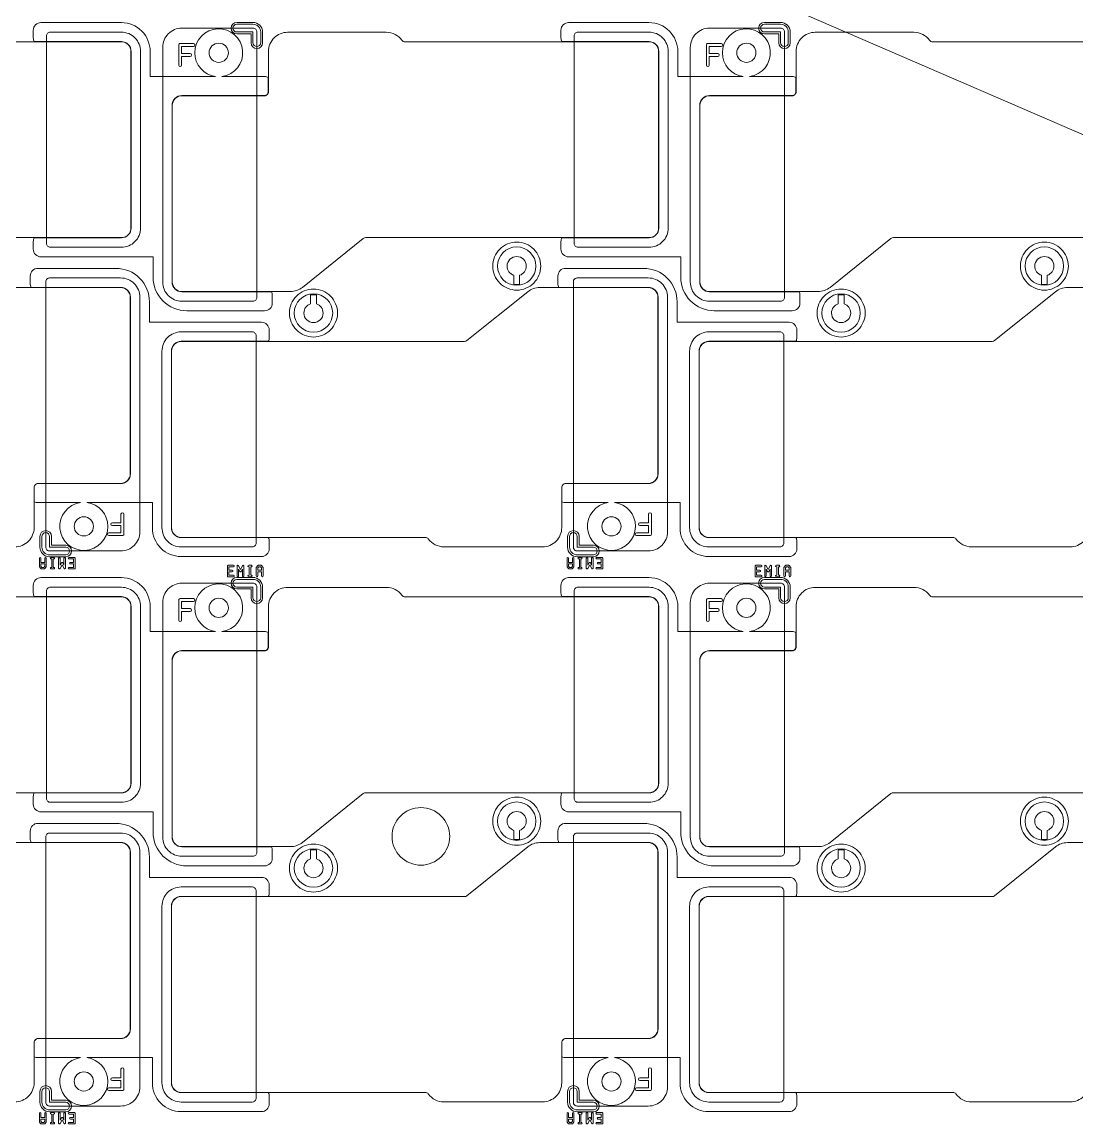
# Model space of a CAD drawing. Extents: x 2541 to 3941, y 2348 to 3338.
# Drawn here: x 2872 to 2926.9, y 2922.2 to 2979.6 of the extents above; entities that cross this region are included whole.
import ezdxf

# ---------------------------------------------------------------- set-up
doc = ezdxf.new("R2010")
doc.units = 0
doc.layers.get('0').update_dxf_attribs({"lineweight": 0})
doc.layers.add('EMI-T', color=6, linetype='Continuous', lineweight=0)
doc.layers.add('備註', color=1, linetype='Continuous', lineweight=0)

msp = doc.modelspace()

# ---------------------------------------------------------------- linework, layer by layer
for p, q in [((2873.57814, 2951.10094), (2873.50861, 2951.10094)), ((2883.8653, 2950.6917), (2883.79577, 2950.6917)), ((2901.04814, 2951.10094), (2900.97861, 2951.10094)), ((2911.3353, 2950.6917), (2911.26577, 2950.6917)), ((2873.57814, 2922.19094), (2873.50861, 2922.19094)), ((2901.04814, 2922.19094), (2900.97861, 2922.19094))]:
    msp.add_line(p, q)
at = {"linetype": 'Continuous'}
for points in [[(2872.5803, 2967.7546), (2872.5803, 2968.1546, -0.124386), (2872.62831, 2968.3446), (2877.1652, 2968.3446, 0.414365), (2877.67507, 2968.85473), (2877.67507, 2978.0546, 0.414366), (2877.1652, 2978.56473), (2872.62831, 2978.56473, -0.124392), (2872.5803, 2978.75473), (2872.5803, 2979.15473, -0.414218), (2872.9803, 2979.55473), (2877.1652, 2979.55473, -0.414364), (2878.66507, 2978.05409), (2878.66507, 2976.74473), (2882.0703, 2976.74473)], [(2900.0503, 2967.7546), (2900.0503, 2968.1546, -0.124386), (2900.09831, 2968.3446), (2904.6352, 2968.3446, 0.414365), (2905.14507, 2968.85473), (2905.14507, 2978.0546, 0.414366), (2904.6352, 2978.56473), (2900.09831, 2978.56473, -0.124392), (2900.0503, 2978.75473), (2900.0503, 2979.15473, -0.414218), (2900.4503, 2979.55473), (2904.6352, 2979.55473, -0.414364), (2906.13507, 2978.05409), (2906.13507, 2976.74473), (2909.5403, 2976.74473)], [(2880.98437, 2977.98391, -2.205962), (2882.39845, 2976.74473), (2884.62218, 2976.74473, -0.124388), (2884.81218, 2976.69672), (2884.81218, 2975.94473, -0.414224), (2884.62218, 2975.75473), (2880.3152, 2975.75473, 0.414218), (2879.80508, 2975.2446), (2879.80508, 2966.04472, 0.414217), (2880.3152, 2965.5346), (2884.97418, 2965.5346, -0.124388), (2885.02218, 2965.3446), (2885.02218, 2964.9446, -0.414218), (2884.62218, 2964.5446), (2880.56508, 2964.5446, -0.414215), (2878.81508, 2966.2946), (2878.81508, 2967.3546), (2872.9803, 2967.3546, -0.414218), (2872.5803, 2967.7546)], [(2908.45437, 2977.98391, -2.205962), (2909.86845, 2976.74473), (2912.09218, 2976.74473, -0.124388), (2912.28218, 2976.69672), (2912.28218, 2975.94473, -0.414224), (2912.09218, 2975.75473), (2907.7852, 2975.75473, 0.414218), (2907.27508, 2975.2446), (2907.27508, 2966.04472, 0.414217), (2907.7852, 2965.5346), (2912.44418, 2965.5346, -0.124388), (2912.49218, 2965.3446), (2912.49218, 2964.9446, -0.414218), (2912.09218, 2964.5446), (2908.03508, 2964.5446, -0.414215), (2906.28508, 2966.2946), (2906.28508, 2967.3546), (2900.4503, 2967.3546, -0.414218), (2900.0503, 2967.7546)], [(2872.42127, 2965.9546), (2872.42127, 2966.3546, -0.414218), (2872.82127, 2966.7546), (2876.87837, 2966.7546, -0.414215), (2878.62837, 2965.0046), (2878.62837, 2963.9446), (2884.46314, 2963.9446, -0.414218), (2884.86314, 2963.5446), (2884.86314, 2963.1446, -0.124388), (2884.81514, 2962.9546), (2880.27825, 2962.9546, 0.414365), (2879.76838, 2962.44447), (2879.76838, 2953.2446, 0.414366), (2880.27825, 2952.73446), (2884.81514, 2952.73446, -0.124388), (2884.86314, 2952.54446), (2884.86314, 2952.14446, -0.414218), (2884.46314, 2951.74446), (2880.27825, 2951.74446, -0.414364), (2878.77838, 2953.2451), (2878.77838, 2954.55447), (2875.37315, 2954.55447)], [(2899.89127, 2965.9546), (2899.89127, 2966.3546, -0.414218), (2900.29127, 2966.7546), (2904.34837, 2966.7546, -0.414215), (2906.09837, 2965.0046), (2906.09837, 2963.9446), (2911.93314, 2963.9446, -0.414218), (2912.33314, 2963.5446), (2912.33314, 2963.1446, -0.124388), (2912.28514, 2962.9546), (2907.74825, 2962.9546, 0.414365), (2907.23838, 2962.44447), (2907.23838, 2953.2446, 0.414366), (2907.74825, 2952.73446), (2912.28514, 2952.73446, -0.124388), (2912.33314, 2952.54446), (2912.33314, 2952.14446, -0.414218), (2911.93314, 2951.74446), (2907.74825, 2951.74446, -0.414364), (2906.24838, 2953.2451), (2906.24838, 2954.55447), (2902.84315, 2954.55447)], [(2876.45907, 2953.31528, -2.205962), (2875.045, 2954.55447), (2872.82127, 2954.55447, -0.124386), (2872.63127, 2954.60247), (2872.63127, 2955.35447, -0.414224), (2872.82127, 2955.54447), (2877.12824, 2955.54447, 0.414218), (2877.63837, 2956.05459), (2877.63837, 2965.25447, 0.414217), (2877.12824, 2965.7646), (2872.46927, 2965.7646, -0.124392), (2872.42127, 2965.9546)], [(2903.92907, 2953.31528, -2.205962), (2902.515, 2954.55447), (2900.29127, 2954.55447, -0.124386), (2900.10127, 2954.60247), (2900.10127, 2955.35447, -0.414224), (2900.29127, 2955.54447), (2904.59824, 2955.54447, 0.414218), (2905.10837, 2956.05459), (2905.10837, 2965.25447, 0.414217), (2904.59824, 2965.7646), (2899.93927, 2965.7646, -0.124392), (2899.89127, 2965.9546)], [(2876.52075, 2952.8358, -1), (2876.52075, 2952.9858), (2877.14112, 2952.9858), (2877.14112, 2953.35732), (2876.6946, 2953.35732, -1), (2876.6946, 2953.50732), (2877.14112, 2953.50732), (2877.14112, 2953.95385, -1), (2877.29112, 2953.95385), (2877.29112, 2953.43232)], [(2903.99075, 2952.8358, -1), (2903.99075, 2952.9858), (2904.61112, 2952.9858), (2904.61112, 2953.35732), (2904.1646, 2953.35732, -1), (2904.1646, 2953.50732), (2904.61112, 2953.50732), (2904.61112, 2953.95385, -1), (2904.76112, 2953.95385), (2904.76112, 2953.43232)], [(2877.29112, 2953.43232), (2877.29112, 2952.9108, -0.414241), (2877.21612, 2952.8358), (2876.52075, 2952.8358)], [(2904.76112, 2953.43232), (2904.76112, 2952.9108, -0.414241), (2904.68612, 2952.8358), (2903.99075, 2952.8358)], [(2872.89907, 2951.22704), (2872.89907, 2951.39922), (2872.89907, 2951.6575, -1), (2872.97907, 2951.6575), (2872.97907, 2951.43922), (2873.17722, 2951.43922), (2873.17722, 2951.6575, -1), (2873.25722, 2951.6575), (2873.25722, 2951.39922)], [(2873.25722, 2951.39922), (2873.25722, 2951.22704, -0.173189), (2873.24818, 2951.20172), (2873.17895, 2951.116, -0.228301), (2873.14768, 2951.10094), (2873.00861, 2951.10094, -0.228253), (2872.97734, 2951.116), (2872.90811, 2951.20172, -0.173127), (2872.89907, 2951.22704)], [(2873.50861, 2951.10094, -1), (2873.50861, 2951.18094), (2873.53814, 2951.18094), (2873.53814, 2951.6175), (2873.50861, 2951.6175, -1), (2873.50861, 2951.6975), (2873.57814, 2951.6975), (2873.64768, 2951.6975, -1), (2873.64768, 2951.6175), (2873.61814, 2951.6175), (2873.61814, 2951.18094), (2873.64768, 2951.18094, -1), (2873.64768, 2951.10094), (2873.57814, 2951.10094)], [(2873.89907, 2951.14129), (2873.89907, 2951.6575, -1), (2873.97907, 2951.6575), (2873.97907, 2951.2996)], [(2874.07814, 2951.31485), (2873.97429, 2951.12198, -0.782665), (2873.89907, 2951.14129)], [(2873.97907, 2951.2996), (2874.04292, 2951.41819, -0.597324), (2874.11336, 2951.41819), (2874.17722, 2951.2996)], [(2874.17722, 2951.2996), (2874.17722, 2951.6575, -1), (2874.25722, 2951.6575), (2874.25722, 2951.14129, -0.782664), (2874.182, 2951.12198), (2874.07814, 2951.31485)], [(2874.43907, 2951.10094, -1), (2874.43907, 2951.18094), (2874.67722, 2951.18094), (2874.67722, 2951.35922), (2874.50861, 2951.35922, -1), (2874.50861, 2951.43922), (2874.67722, 2951.43922), (2874.67722, 2951.6175), (2874.43907, 2951.6175, -1), (2874.43907, 2951.6975), (2874.71722, 2951.6975, -0.414265), (2874.75722, 2951.6575), (2874.75722, 2951.39922)], [(2874.75722, 2951.39922), (2874.75722, 2951.14094, -0.414265), (2874.71722, 2951.10094), (2874.43907, 2951.10094)], [(2883.18623, 2950.7317), (2883.18623, 2951.24791, -0.782664), (2883.26145, 2951.26722), (2883.3653, 2951.07435)], [(2883.3653, 2951.07435), (2883.46916, 2951.26722, -0.782665), (2883.54438, 2951.24791), (2883.54438, 2950.7317, -1), (2883.46438, 2950.7317), (2883.46438, 2951.08959)], [(2883.79577, 2950.6917, -1), (2883.79577, 2950.7717), (2883.8253, 2950.7717), (2883.8253, 2951.20825), (2883.79577, 2951.20825, -1), (2883.79577, 2951.28825), (2883.8653, 2951.28825), (2883.93484, 2951.28825, -1), (2883.93484, 2951.20825), (2883.9053, 2951.20825), (2883.9053, 2950.7717), (2883.93484, 2950.7717, -1), (2883.93484, 2950.6917), (2883.8653, 2950.6917)], [(2884.18623, 2950.7317), (2884.18623, 2950.98997), (2884.18623, 2951.16216, -0.173189), (2884.19527, 2951.18748), (2884.2645, 2951.2732, -0.228301), (2884.29577, 2951.28825), (2884.43484, 2951.28825, -0.228253), (2884.46611, 2951.2732), (2884.53534, 2951.18748, -0.173127), (2884.54438, 2951.16216), (2884.54438, 2950.98997)], [(2900.36907, 2951.22704), (2900.36907, 2951.39922), (2900.36907, 2951.6575, -1), (2900.44907, 2951.6575), (2900.44907, 2951.43922), (2900.64722, 2951.43922), (2900.64722, 2951.6575, -1), (2900.72722, 2951.6575), (2900.72722, 2951.39922)], [(2900.72722, 2951.39922), (2900.72722, 2951.22704, -0.173189), (2900.71818, 2951.20172), (2900.64895, 2951.116, -0.228301), (2900.61768, 2951.10094), (2900.47861, 2951.10094, -0.228253), (2900.44734, 2951.116), (2900.37811, 2951.20172, -0.173127), (2900.36907, 2951.22704)], [(2900.97861, 2951.10094, -1), (2900.97861, 2951.18094), (2901.00814, 2951.18094), (2901.00814, 2951.6175), (2900.97861, 2951.6175, -1), (2900.97861, 2951.6975), (2901.04814, 2951.6975), (2901.11768, 2951.6975, -1), (2901.11768, 2951.6175), (2901.08814, 2951.6175), (2901.08814, 2951.18094), (2901.11768, 2951.18094, -1), (2901.11768, 2951.10094), (2901.04814, 2951.10094)], [(2901.36907, 2951.14129), (2901.36907, 2951.6575, -1), (2901.44907, 2951.6575), (2901.44907, 2951.2996)], [(2901.54814, 2951.31485), (2901.44429, 2951.12198, -0.782665), (2901.36907, 2951.14129)], [(2901.44907, 2951.2996), (2901.51292, 2951.41819, -0.597324), (2901.58336, 2951.41819), (2901.64722, 2951.2996)], [(2901.64722, 2951.2996), (2901.64722, 2951.6575, -1), (2901.72722, 2951.6575), (2901.72722, 2951.14129, -0.782664), (2901.652, 2951.12198), (2901.54814, 2951.31485)], [(2901.90907, 2951.10094, -1), (2901.90907, 2951.18094), (2902.14722, 2951.18094), (2902.14722, 2951.35922), (2901.97861, 2951.35922, -1), (2901.97861, 2951.43922), (2902.14722, 2951.43922), (2902.14722, 2951.6175), (2901.90907, 2951.6175, -1), (2901.90907, 2951.6975), (2902.18722, 2951.6975, -0.414265), (2902.22722, 2951.6575), (2902.22722, 2951.39922)], [(2902.22722, 2951.39922), (2902.22722, 2951.14094, -0.414265), (2902.18722, 2951.10094), (2901.90907, 2951.10094)], [(2910.65623, 2950.7317), (2910.65623, 2951.24791, -0.782664), (2910.73145, 2951.26722), (2910.8353, 2951.07435)], [(2910.8353, 2951.07435), (2910.93916, 2951.26722, -0.782665), (2911.01438, 2951.24791), (2911.01438, 2950.7317, -1), (2910.93438, 2950.7317), (2910.93438, 2951.08959)], [(2911.26577, 2950.6917, -1), (2911.26577, 2950.7717), (2911.2953, 2950.7717), (2911.2953, 2951.20825), (2911.26577, 2951.20825, -1), (2911.26577, 2951.28825), (2911.3353, 2951.28825), (2911.40484, 2951.28825, -1), (2911.40484, 2951.20825), (2911.3753, 2951.20825), (2911.3753, 2950.7717), (2911.40484, 2950.7717, -1), (2911.40484, 2950.6917), (2911.3353, 2950.6917)], [(2911.65623, 2950.7317), (2911.65623, 2950.98997), (2911.65623, 2951.16216, -0.173189), (2911.66527, 2951.18748), (2911.7345, 2951.2732, -0.228301), (2911.76577, 2951.28825), (2911.90484, 2951.28825, -0.228253), (2911.93611, 2951.2732), (2912.00534, 2951.18748, -0.173127), (2912.01438, 2951.16216), (2912.01438, 2950.98997)], [(2872.5803, 2938.8446), (2872.5803, 2939.2446, -0.124386), (2872.62831, 2939.4346), (2877.1652, 2939.4346, 0.414365), (2877.67507, 2939.94473), (2877.67507, 2949.1446, 0.414366), (2877.1652, 2949.65473), (2872.62831, 2949.65473, -0.124392), (2872.5803, 2949.84473), (2872.5803, 2950.24473, -0.414218), (2872.9803, 2950.64473), (2877.1652, 2950.64473, -0.414364), (2878.66507, 2949.14409), (2878.66507, 2947.83473), (2882.0703, 2947.83473)], [(2883.26623, 2951.08959), (2883.26623, 2950.7317, -1), (2883.18623, 2950.7317)], [(2883.46438, 2951.08959), (2883.40052, 2950.97101, -0.597324), (2883.33008, 2950.97101), (2883.26623, 2951.08959)], [(2884.54438, 2950.98997), (2884.54438, 2950.7317, -1), (2884.46438, 2950.7317), (2884.46438, 2950.94997), (2884.26623, 2950.94997), (2884.26623, 2950.7317, -1), (2884.18623, 2950.7317)], [(2900.0503, 2938.8446), (2900.0503, 2939.2446, -0.124386), (2900.09831, 2939.4346), (2904.6352, 2939.4346, 0.414365), (2905.14507, 2939.94473), (2905.14507, 2949.1446, 0.414366), (2904.6352, 2949.65473), (2900.09831, 2949.65473, -0.124392), (2900.0503, 2949.84473), (2900.0503, 2950.24473, -0.414218), (2900.4503, 2950.64473), (2904.6352, 2950.64473, -0.414364), (2906.13507, 2949.14409), (2906.13507, 2947.83473), (2909.5403, 2947.83473)], [(2910.73623, 2951.08959), (2910.73623, 2950.7317, -1), (2910.65623, 2950.7317)], [(2910.93438, 2951.08959), (2910.87052, 2950.97101, -0.597324), (2910.80008, 2950.97101), (2910.73623, 2951.08959)], [(2912.01438, 2950.98997), (2912.01438, 2950.7317, -1), (2911.93438, 2950.7317), (2911.93438, 2950.94997), (2911.73623, 2950.94997), (2911.73623, 2950.7317, -1), (2911.65623, 2950.7317)], [(2880.98437, 2949.07391, -2.205962), (2882.39845, 2947.83473), (2884.62218, 2947.83473, -0.124388), (2884.81218, 2947.78672), (2884.81218, 2947.03473, -0.414224), (2884.62218, 2946.84473), (2880.3152, 2946.84473, 0.414218), (2879.80508, 2946.3346), (2879.80508, 2937.13472, 0.414217), (2880.3152, 2936.6246), (2884.97418, 2936.6246, -0.124388), (2885.02218, 2936.4346), (2885.02218, 2936.0346, -0.414218), (2884.62218, 2935.6346), (2880.56508, 2935.6346, -0.414215), (2878.81508, 2937.3846), (2878.81508, 2938.4446), (2872.9803, 2938.4446, -0.414218), (2872.5803, 2938.8446)], [(2908.45437, 2949.07391, -2.205962), (2909.86845, 2947.83473), (2912.09218, 2947.83473, -0.124388), (2912.28218, 2947.78672), (2912.28218, 2947.03473, -0.414224), (2912.09218, 2946.84473), (2907.7852, 2946.84473, 0.414218), (2907.27508, 2946.3346), (2907.27508, 2937.13472, 0.414217), (2907.7852, 2936.6246), (2912.44418, 2936.6246, -0.124388), (2912.49218, 2936.4346), (2912.49218, 2936.0346, -0.414218), (2912.09218, 2935.6346), (2908.03508, 2935.6346, -0.414215), (2906.28508, 2937.3846), (2906.28508, 2938.4446), (2900.4503, 2938.4446, -0.414218), (2900.0503, 2938.8446)], [(2872.42127, 2937.0446), (2872.42127, 2937.4446, -0.414218), (2872.82127, 2937.8446), (2876.87837, 2937.8446, -0.414215), (2878.62837, 2936.0946), (2878.62837, 2935.0346), (2884.46314, 2935.0346, -0.414218), (2884.86314, 2934.6346), (2884.86314, 2934.2346, -0.124388), (2884.81514, 2934.0446), (2880.27825, 2934.0446, 0.414365), (2879.76838, 2933.53447), (2879.76838, 2924.3346, 0.414366), (2880.27825, 2923.82446), (2884.81514, 2923.82446, -0.124388), (2884.86314, 2923.63446), (2884.86314, 2923.23446, -0.414218), (2884.46314, 2922.83446), (2880.27825, 2922.83446, -0.414364), (2878.77838, 2924.3351), (2878.77838, 2925.64447), (2875.37315, 2925.64447)], [(2899.89127, 2937.0446), (2899.89127, 2937.4446, -0.414218), (2900.29127, 2937.8446), (2904.34837, 2937.8446, -0.414215), (2906.09837, 2936.0946), (2906.09837, 2935.0346), (2911.93314, 2935.0346, -0.414218), (2912.33314, 2934.6346), (2912.33314, 2934.2346, -0.124388), (2912.28514, 2934.0446), (2907.74825, 2934.0446, 0.414365), (2907.23838, 2933.53447), (2907.23838, 2924.3346, 0.414366), (2907.74825, 2923.82446), (2912.28514, 2923.82446, -0.124388), (2912.33314, 2923.63446), (2912.33314, 2923.23446, -0.414218), (2911.93314, 2922.83446), (2907.74825, 2922.83446, -0.414364), (2906.24838, 2924.3351), (2906.24838, 2925.64447), (2902.84315, 2925.64447)], [(2876.45907, 2924.40528, -2.205962), (2875.045, 2925.64447), (2872.82127, 2925.64447, -0.124386), (2872.63127, 2925.69247), (2872.63127, 2926.44447, -0.414224), (2872.82127, 2926.63447), (2877.12824, 2926.63447, 0.414218), (2877.63837, 2927.14459), (2877.63837, 2936.34447, 0.414217), (2877.12824, 2936.8546), (2872.46927, 2936.8546, -0.124392), (2872.42127, 2937.0446)], [(2903.92907, 2924.40528, -2.205962), (2902.515, 2925.64447), (2900.29127, 2925.64447, -0.124386), (2900.10127, 2925.69247), (2900.10127, 2926.44447, -0.414224), (2900.29127, 2926.63447), (2904.59824, 2926.63447, 0.414218), (2905.10837, 2927.14459), (2905.10837, 2936.34447, 0.414217), (2904.59824, 2936.8546), (2899.93927, 2936.8546, -0.124392), (2899.89127, 2937.0446)], [(2876.52075, 2923.9258, -1), (2876.52075, 2924.0758), (2877.14112, 2924.0758), (2877.14112, 2924.44732), (2876.6946, 2924.44732, -1), (2876.6946, 2924.59732), (2877.14112, 2924.59732), (2877.14112, 2925.04385, -1), (2877.29112, 2925.04385), (2877.29112, 2924.52232)], [(2903.99075, 2923.9258, -1), (2903.99075, 2924.0758), (2904.61112, 2924.0758), (2904.61112, 2924.44732), (2904.1646, 2924.44732, -1), (2904.1646, 2924.59732), (2904.61112, 2924.59732), (2904.61112, 2925.04385, -1), (2904.76112, 2925.04385), (2904.76112, 2924.52232)], [(2877.29112, 2924.52232), (2877.29112, 2924.0008, -0.414241), (2877.21612, 2923.9258), (2876.52075, 2923.9258)], [(2904.76112, 2924.52232), (2904.76112, 2924.0008, -0.414241), (2904.68612, 2923.9258), (2903.99075, 2923.9258)], [(2872.89907, 2922.31704), (2872.89907, 2922.48922), (2872.89907, 2922.7475, -1), (2872.97907, 2922.7475), (2872.97907, 2922.52922), (2873.17722, 2922.52922), (2873.17722, 2922.7475, -1), (2873.25722, 2922.7475), (2873.25722, 2922.48922)], [(2873.25722, 2922.48922), (2873.25722, 2922.31704, -0.173189), (2873.24818, 2922.29172), (2873.17895, 2922.206, -0.228301), (2873.14768, 2922.19094), (2873.00861, 2922.19094, -0.228253), (2872.97734, 2922.206), (2872.90811, 2922.29172, -0.173127), (2872.89907, 2922.31704)], [(2873.50861, 2922.19094, -1), (2873.50861, 2922.27094), (2873.53814, 2922.27094), (2873.53814, 2922.7075), (2873.50861, 2922.7075, -1), (2873.50861, 2922.7875), (2873.57814, 2922.7875), (2873.64768, 2922.7875, -1), (2873.64768, 2922.7075), (2873.61814, 2922.7075), (2873.61814, 2922.27094), (2873.64768, 2922.27094, -1), (2873.64768, 2922.19094), (2873.57814, 2922.19094)], [(2873.89907, 2922.23129), (2873.89907, 2922.7475, -1), (2873.97907, 2922.7475), (2873.97907, 2922.3896)], [(2873.97907, 2922.3896), (2874.04292, 2922.50819, -0.597324), (2874.11336, 2922.50819), (2874.17722, 2922.3896)], [(2874.17722, 2922.3896), (2874.17722, 2922.7475, -1), (2874.25722, 2922.7475), (2874.25722, 2922.23129, -0.782664), (2874.182, 2922.21198), (2874.07814, 2922.40485)], [(2874.43907, 2922.19094, -1), (2874.43907, 2922.27094), (2874.67722, 2922.27094), (2874.67722, 2922.44922), (2874.50861, 2922.44922, -1), (2874.50861, 2922.52922), (2874.67722, 2922.52922), (2874.67722, 2922.7075), (2874.43907, 2922.7075, -1), (2874.43907, 2922.7875), (2874.71722, 2922.7875, -0.414265), (2874.75722, 2922.7475), (2874.75722, 2922.48922)], [(2874.75722, 2922.48922), (2874.75722, 2922.23094, -0.414265), (2874.71722, 2922.19094), (2874.43907, 2922.19094)], [(2900.36907, 2922.31704), (2900.36907, 2922.48922), (2900.36907, 2922.7475, -1), (2900.44907, 2922.7475), (2900.44907, 2922.52922), (2900.64722, 2922.52922), (2900.64722, 2922.7475, -1), (2900.72722, 2922.7475), (2900.72722, 2922.48922)], [(2900.72722, 2922.48922), (2900.72722, 2922.31704, -0.173189), (2900.71818, 2922.29172), (2900.64895, 2922.206, -0.228301), (2900.61768, 2922.19094), (2900.47861, 2922.19094, -0.228253), (2900.44734, 2922.206), (2900.37811, 2922.29172, -0.173127), (2900.36907, 2922.31704)], [(2900.97861, 2922.19094, -1), (2900.97861, 2922.27094), (2901.00814, 2922.27094), (2901.00814, 2922.7075), (2900.97861, 2922.7075, -1), (2900.97861, 2922.7875), (2901.04814, 2922.7875), (2901.11768, 2922.7875, -1), (2901.11768, 2922.7075), (2901.08814, 2922.7075), (2901.08814, 2922.27094), (2901.11768, 2922.27094, -1), (2901.11768, 2922.19094), (2901.04814, 2922.19094)], [(2901.36907, 2922.23129), (2901.36907, 2922.7475, -1), (2901.44907, 2922.7475), (2901.44907, 2922.3896)], [(2901.44907, 2922.3896), (2901.51292, 2922.50819, -0.597324), (2901.58336, 2922.50819), (2901.64722, 2922.3896)], [(2901.64722, 2922.3896), (2901.64722, 2922.7475, -1), (2901.72722, 2922.7475), (2901.72722, 2922.23129, -0.782664), (2901.652, 2922.21198), (2901.54814, 2922.40485)], [(2901.90907, 2922.19094, -1), (2901.90907, 2922.27094), (2902.14722, 2922.27094), (2902.14722, 2922.44922), (2901.97861, 2922.44922, -1), (2901.97861, 2922.52922), (2902.14722, 2922.52922), (2902.14722, 2922.7075), (2901.90907, 2922.7075, -1), (2901.90907, 2922.7875), (2902.18722, 2922.7875, -0.414265), (2902.22722, 2922.7475), (2902.22722, 2922.48922)], [(2902.22722, 2922.48922), (2902.22722, 2922.23094, -0.414265), (2902.18722, 2922.19094), (2901.90907, 2922.19094)], [(2874.07814, 2922.40485), (2873.97429, 2922.21198, -0.782665), (2873.89907, 2922.23129)], [(2901.54814, 2922.40485), (2901.44429, 2922.21198, -0.782665), (2901.36907, 2922.23129)]]:
    msp.add_lwpolyline(points, format="xyb", dxfattribs=at)
for points in [[(2883.17244, 2978.96531, -1), (2883.17244, 2979.56531), (2884.01715, 2979.56531, -0.414217), (2884.51715, 2979.06531), (2884.51715, 2978.50231, -1), (2883.91715, 2978.50231), (2883.91715, 2978.96531)], [(2883.17244, 2979.06531), (2884.01715, 2979.06531), (2884.01715, 2978.51124, 1), (2884.41715, 2978.51124), (2884.41715, 2979.06531, 0.414218), (2884.01715, 2979.46531), (2883.17244, 2979.46531, 1)], [(2910.64244, 2978.96531, -1), (2910.64244, 2979.56531), (2911.48715, 2979.56531, -0.414217), (2911.98715, 2979.06531), (2911.98715, 2978.50231, -1), (2911.38715, 2978.50231), (2911.38715, 2978.96531)], [(2910.64244, 2979.06531), (2911.48715, 2979.06531), (2911.48715, 2978.51124, 1), (2911.88715, 2978.51124), (2911.88715, 2979.06531, 0.414218), (2911.48715, 2979.46531), (2910.64244, 2979.46531, 1)], [(2852.34508, 2966.04472), (2852.34508, 2975.2446, -0.414219), (2852.8452, 2975.74473), (2857.15218, 2975.74473, 0.414223), (2857.35218, 2975.94473), (2857.35218, 2978.04952, -0.414215), (2858.35218, 2979.04952), (2863.48907, 2979.04952, -0.24029), (2864.29871, 2978.63692, 0.240069), (2864.46015, 2978.55473), (2877.1652, 2978.55473, -0.414366), (2877.66507, 2978.0546), (2877.66507, 2968.85472, -0.414365), (2877.1652, 2968.3546), (2862.41567, 2968.3546, 0.170771), (2862.29046, 2968.31056), (2859.11951, 2965.76481, -0.170765), (2858.49341, 2965.5446), (2852.8452, 2965.5446, -0.414218)], [(2879.81508, 2966.04472), (2879.81508, 2975.2446, -0.414219), (2880.3152, 2975.74473), (2884.62218, 2975.74473, 0.414223), (2884.82218, 2975.94473), (2884.82218, 2978.04952, -0.414215), (2885.82218, 2979.04952), (2890.95907, 2979.04952, -0.24029), (2891.76871, 2978.63692, 0.240069), (2891.93015, 2978.55473), (2904.6352, 2978.55473, -0.414366), (2905.13507, 2978.0546), (2905.13507, 2968.85472, -0.414365), (2904.6352, 2968.3546), (2889.88567, 2968.3546, 0.170771), (2889.76046, 2968.31056), (2886.58951, 2965.76481, -0.170765), (2885.96341, 2965.5446), (2880.3152, 2965.5446, -0.414218)], [(2907.28508, 2966.04472), (2907.28508, 2975.2446, -0.414219), (2907.7852, 2975.74473), (2912.09218, 2975.74473, 0.414223), (2912.29218, 2975.94473), (2912.29218, 2978.04952, -0.414215), (2913.29218, 2979.04952), (2918.42907, 2979.04952, -0.24029), (2919.23871, 2978.63692, 0.240069), (2919.40015, 2978.55473), (2932.1052, 2978.55473, -0.414366), (2932.60507, 2978.0546), (2932.60507, 2968.85472, -0.414365), (2932.1052, 2968.3546), (2917.35567, 2968.3546, 0.170771), (2917.23046, 2968.31056), (2914.05951, 2965.76481, -0.170765), (2913.43341, 2965.5446), (2907.7852, 2965.5446, -0.414218)], [(2880.15233, 2977.34535), (2880.15233, 2977.86687), (2880.15233, 2978.3884, -0.414241), (2880.22733, 2978.4634), (2880.92269, 2978.4634, -1), (2880.92269, 2978.3134), (2880.30233, 2978.3134), (2880.30233, 2977.94187), (2880.74885, 2977.94187, -1), (2880.74885, 2977.79187), (2880.30233, 2977.79187), (2880.30233, 2977.34535, -1)], [(2881.73437, 2977.98391, 0.414217), (2882.23437, 2977.48391, 0.414217), (2882.73437, 2977.98391, 0.414217), (2882.23437, 2978.48391, 0.414217)], [(2907.62233, 2977.34535), (2907.62233, 2977.86687), (2907.62233, 2978.3884, -0.414241), (2907.69733, 2978.4634), (2908.39269, 2978.4634, -1), (2908.39269, 2978.3134), (2907.77233, 2978.3134), (2907.77233, 2977.94187), (2908.21885, 2977.94187, -1), (2908.21885, 2977.79187), (2907.77233, 2977.79187), (2907.77233, 2977.34535, -1)], [(2909.20437, 2977.98391, 0.414217), (2909.70437, 2977.48391, 0.414217), (2910.20437, 2977.98391, 0.414217), (2909.70437, 2978.48391, 0.414217)], [(2896.49699, 2966.87071, -0.414215), (2897.74699, 2968.12071, -0.414215), (2898.99699, 2966.87071, -0.414215), (2897.74699, 2965.62071, -0.414215)], [(2923.96699, 2966.87071, -0.414215), (2925.21699, 2968.12071, -0.414215), (2926.46699, 2966.87071, -0.414215), (2925.21699, 2965.62071, -0.414215)], [(2897.24699, 2966.87071, 0.327542), (2897.59699, 2966.39374), (2897.59699, 2965.91957), (2897.89699, 2965.91957), (2897.89699, 2966.39374, 0.327544), (2898.24699, 2966.87071, 0.414217), (2897.74699, 2967.37071, 0.414217)], [(2924.71699, 2966.87071, 0.327542), (2925.06699, 2966.39374), (2925.06699, 2965.91957), (2925.36699, 2965.91957), (2925.36699, 2966.39374, 0.327544), (2925.71699, 2966.87071, 0.414217), (2925.21699, 2967.37071, 0.414217)], [(2852.30838, 2953.24459), (2852.30838, 2962.44447, -0.414365), (2852.80825, 2962.9446), (2867.55778, 2962.9446, 0.170771), (2867.68299, 2962.98863), (2870.85394, 2965.53438, -0.170765), (2871.48004, 2965.7546), (2877.12824, 2965.7546, -0.414218), (2877.62837, 2965.25447), (2877.62837, 2956.05459, -0.414219), (2877.12824, 2955.55447), (2872.82127, 2955.55447, 0.414223), (2872.62127, 2955.35447), (2872.62127, 2953.24967, -0.414215), (2871.62127, 2952.24967), (2866.48437, 2952.24967, -0.24029), (2865.67474, 2952.66227, 0.240069), (2865.5133, 2952.74446), (2852.80825, 2952.74446, -0.414366)], [(2879.77838, 2953.24459), (2879.77838, 2962.44447, -0.414365), (2880.27825, 2962.9446), (2895.02778, 2962.9446, 0.170771), (2895.15299, 2962.98863), (2898.32394, 2965.53438, -0.170765), (2898.95004, 2965.7546), (2904.59824, 2965.7546, -0.414218), (2905.09837, 2965.25447), (2905.09837, 2956.05459, -0.414219), (2904.59824, 2955.55447), (2900.29127, 2955.55447, 0.414223), (2900.09127, 2955.35447), (2900.09127, 2953.24967, -0.414215), (2899.09127, 2952.24967), (2893.95437, 2952.24967, -0.24029), (2893.14474, 2952.66227, 0.240069), (2892.9833, 2952.74446), (2880.27825, 2952.74446, -0.414366)], [(2885.91646, 2964.42848, -0.414215), (2887.16646, 2965.67848, -0.414215), (2888.41646, 2964.42848, -0.414215), (2887.16646, 2963.17848, -0.414215)], [(2907.24838, 2953.24459), (2907.24838, 2962.44447, -0.414365), (2907.74825, 2962.9446), (2922.49778, 2962.9446, 0.170771), (2922.62299, 2962.98863), (2925.79394, 2965.53438, -0.170765), (2926.42004, 2965.7546), (2932.06824, 2965.7546, -0.414218), (2932.56837, 2965.25447), (2932.56837, 2956.05459, -0.414219), (2932.06824, 2955.55447), (2927.76127, 2955.55447, 0.414223), (2927.56127, 2955.35447), (2927.56127, 2953.24967, -0.414215), (2926.56127, 2952.24967), (2921.42437, 2952.24967, -0.24029), (2920.61474, 2952.66227, 0.240069), (2920.4533, 2952.74446), (2907.74825, 2952.74446, -0.414366)], [(2913.38646, 2964.42848, -0.414215), (2914.63646, 2965.67848, -0.414215), (2915.88646, 2964.42848, -0.414215), (2914.63646, 2963.17848, -0.414215)], [(2886.66646, 2964.42848, 0.414217), (2887.16646, 2963.92848, 0.414217), (2887.66646, 2964.42848, 0.327542), (2887.31646, 2964.90545), (2887.31646, 2965.37962), (2887.01646, 2965.37962), (2887.01646, 2964.90545, 0.327544)], [(2914.13646, 2964.42848, 0.414217), (2914.63646, 2963.92848, 0.414217), (2915.13646, 2964.42848, 0.327542), (2914.78646, 2964.90545), (2914.78646, 2965.37962), (2914.48646, 2965.37962), (2914.48646, 2964.90545, 0.327544)], [(2874.70907, 2953.31528, 0.414217), (2875.20907, 2952.81528, 0.414217), (2875.70907, 2953.31528, 0.414217), (2875.20907, 2953.81528, 0.414217)], [(2902.17907, 2953.31528, 0.414217), (2902.67907, 2952.81528, 0.414217), (2903.17907, 2953.31528, 0.414217), (2902.67907, 2953.81528, 0.414217)], [(2872.92629, 2952.23388), (2872.92629, 2952.79689, -1), (2873.52629, 2952.79689), (2873.52629, 2952.33388), (2874.27101, 2952.33388, -1), (2874.27101, 2951.73388), (2873.42629, 2951.73388, -0.414217)], [(2873.02629, 2952.23388, 0.414218), (2873.42629, 2951.83388), (2874.27101, 2951.83388, 1), (2874.27101, 2952.23388), (2873.42629, 2952.23388), (2873.42629, 2952.78796, 1), (2873.02629, 2952.78796)], [(2900.39629, 2952.23388), (2900.39629, 2952.79689, -1), (2900.99629, 2952.79689), (2900.99629, 2952.33388), (2901.74101, 2952.33388, -1), (2901.74101, 2951.73388), (2900.89629, 2951.73388, -0.414217)], [(2900.49629, 2952.23388, 0.414218), (2900.89629, 2951.83388), (2901.74101, 2951.83388, 1), (2901.74101, 2952.23388), (2900.89629, 2952.23388), (2900.89629, 2952.78796, 1), (2900.49629, 2952.78796)], [(2882.68623, 2950.7317), (2882.68623, 2950.98997), (2882.68623, 2951.24825, -0.414265), (2882.72623, 2951.28825), (2883.00438, 2951.28825, -1), (2883.00438, 2951.20825), (2882.76623, 2951.20825), (2882.76623, 2951.02997), (2882.93484, 2951.02997, -1), (2882.93484, 2950.94997), (2882.76623, 2950.94997), (2882.76623, 2950.7717), (2883.00438, 2950.7717, -1), (2883.00438, 2950.6917), (2882.72623, 2950.6917, -0.414265)], [(2910.15623, 2950.7317), (2910.15623, 2950.98997), (2910.15623, 2951.24825, -0.414265), (2910.19623, 2951.28825), (2910.47438, 2951.28825, -1), (2910.47438, 2951.20825), (2910.23623, 2951.20825), (2910.23623, 2951.02997), (2910.40484, 2951.02997, -1), (2910.40484, 2950.94997), (2910.23623, 2950.94997), (2910.23623, 2950.7717), (2910.47438, 2950.7717, -1), (2910.47438, 2950.6917), (2910.19623, 2950.6917, -0.414265)], [(2883.17244, 2950.05531, -1), (2883.17244, 2950.65531), (2884.01715, 2950.65531, -0.414217), (2884.51715, 2950.15531), (2884.51715, 2949.59231, -1), (2883.91715, 2949.59231), (2883.91715, 2950.05531)], [(2883.17244, 2950.15531), (2884.01715, 2950.15531), (2884.01715, 2949.60124, 1), (2884.41715, 2949.60124), (2884.41715, 2950.15531, 0.414218), (2884.01715, 2950.55531), (2883.17244, 2950.55531, 1)], [(2910.64244, 2950.05531, -1), (2910.64244, 2950.65531), (2911.48715, 2950.65531, -0.414217), (2911.98715, 2950.15531), (2911.98715, 2949.59231, -1), (2911.38715, 2949.59231), (2911.38715, 2950.05531)], [(2910.64244, 2950.15531), (2911.48715, 2950.15531), (2911.48715, 2949.60124, 1), (2911.88715, 2949.60124), (2911.88715, 2950.15531, 0.414218), (2911.48715, 2950.55531), (2910.64244, 2950.55531, 1)], [(2852.34508, 2937.13472), (2852.34508, 2946.3346, -0.414219), (2852.8452, 2946.83473), (2857.15218, 2946.83473, 0.414223), (2857.35218, 2947.03473), (2857.35218, 2949.13952, -0.414215), (2858.35218, 2950.13952), (2863.48907, 2950.13952, -0.24029), (2864.29871, 2949.72692, 0.240069), (2864.46015, 2949.64473), (2877.1652, 2949.64473, -0.414366), (2877.66507, 2949.1446), (2877.66507, 2939.94472, -0.414365), (2877.1652, 2939.4446), (2862.41567, 2939.4446, 0.170771), (2862.29046, 2939.40056), (2859.11951, 2936.85481, -0.170765), (2858.49341, 2936.6346), (2852.8452, 2936.6346, -0.414218)], [(2879.81508, 2937.13472), (2879.81508, 2946.3346, -0.414219), (2880.3152, 2946.83473), (2884.62218, 2946.83473, 0.414223), (2884.82218, 2947.03473), (2884.82218, 2949.13952, -0.414215), (2885.82218, 2950.13952), (2890.95907, 2950.13952, -0.24029), (2891.76871, 2949.72692, 0.240069), (2891.93015, 2949.64473), (2904.6352, 2949.64473, -0.414366), (2905.13507, 2949.1446), (2905.13507, 2939.94472, -0.414365), (2904.6352, 2939.4446), (2889.88567, 2939.4446, 0.170771), (2889.76046, 2939.40056), (2886.58951, 2936.85481, -0.170765), (2885.96341, 2936.6346), (2880.3152, 2936.6346, -0.414218)], [(2907.28508, 2937.13472), (2907.28508, 2946.3346, -0.414219), (2907.7852, 2946.83473), (2912.09218, 2946.83473, 0.414223), (2912.29218, 2947.03473), (2912.29218, 2949.13952, -0.414215), (2913.29218, 2950.13952), (2918.42907, 2950.13952, -0.24029), (2919.23871, 2949.72692, 0.240069), (2919.40015, 2949.64473), (2932.1052, 2949.64473, -0.414366), (2932.60507, 2949.1446), (2932.60507, 2939.94472, -0.414365), (2932.1052, 2939.4446), (2917.35567, 2939.4446, 0.170771), (2917.23046, 2939.40056), (2914.05951, 2936.85481, -0.170765), (2913.43341, 2936.6346), (2907.7852, 2936.6346, -0.414218)], [(2880.15233, 2948.43535), (2880.15233, 2948.95687), (2880.15233, 2949.4784, -0.414241), (2880.22733, 2949.5534), (2880.92269, 2949.5534, -1), (2880.92269, 2949.4034), (2880.30233, 2949.4034), (2880.30233, 2949.03187), (2880.74885, 2949.03187, -1), (2880.74885, 2948.88187), (2880.30233, 2948.88187), (2880.30233, 2948.43535, -1)], [(2881.73437, 2949.07391, 0.414217), (2882.23437, 2948.57391, 0.414217), (2882.73437, 2949.07391, 0.414217), (2882.23437, 2949.57391, 0.414217)], [(2907.62233, 2948.43535), (2907.62233, 2948.95687), (2907.62233, 2949.4784, -0.414241), (2907.69733, 2949.5534), (2908.39269, 2949.5534, -1), (2908.39269, 2949.4034), (2907.77233, 2949.4034), (2907.77233, 2949.03187), (2908.21885, 2949.03187, -1), (2908.21885, 2948.88187), (2907.77233, 2948.88187), (2907.77233, 2948.43535, -1)], [(2909.20437, 2949.07391, 0.414217), (2909.70437, 2948.57391, 0.414217), (2910.20437, 2949.07391, 0.414217), (2909.70437, 2949.57391, 0.414217)], [(2896.49699, 2937.96071, -0.414215), (2897.74699, 2939.21071, -0.414215), (2898.99699, 2937.96071, -0.414215), (2897.74699, 2936.71071, -0.414215)], [(2923.96699, 2937.96071, -0.414215), (2925.21699, 2939.21071, -0.414215), (2926.46699, 2937.96071, -0.414215), (2925.21699, 2936.71071, -0.414215)], [(2891.25769, 2937.17003, -0.414215), (2892.75769, 2938.67003, -0.414215), (2894.25769, 2937.17003, -0.414215), (2892.75769, 2935.67003, -0.414215)], [(2897.24699, 2937.96071, 0.327542), (2897.59699, 2937.48374), (2897.59699, 2937.00957), (2897.89699, 2937.00957), (2897.89699, 2937.48374, 0.327544), (2898.24699, 2937.96071, 0.414217), (2897.74699, 2938.46071, 0.414217)], [(2924.71699, 2937.96071, 0.327542), (2925.06699, 2937.48374), (2925.06699, 2937.00957), (2925.36699, 2937.00957), (2925.36699, 2937.48374, 0.327544), (2925.71699, 2937.96071, 0.414217), (2925.21699, 2938.46071, 0.414217)], [(2852.30838, 2924.33459), (2852.30838, 2933.53447, -0.414365), (2852.80825, 2934.0346), (2867.55778, 2934.0346, 0.170771), (2867.68299, 2934.07863), (2870.85394, 2936.62438, -0.170765), (2871.48004, 2936.8446), (2877.12824, 2936.8446, -0.414218), (2877.62837, 2936.34447), (2877.62837, 2927.14459, -0.414219), (2877.12824, 2926.64447), (2872.82127, 2926.64447, 0.414223), (2872.62127, 2926.44447), (2872.62127, 2924.33967, -0.414215), (2871.62127, 2923.33967), (2866.48437, 2923.33967, -0.24029), (2865.67474, 2923.75227, 0.240069), (2865.5133, 2923.83446), (2852.80825, 2923.83446, -0.414366)], [(2879.77838, 2924.33459), (2879.77838, 2933.53447, -0.414365), (2880.27825, 2934.0346), (2895.02778, 2934.0346, 0.170771), (2895.15299, 2934.07863), (2898.32394, 2936.62438, -0.170765), (2898.95004, 2936.8446), (2904.59824, 2936.8446, -0.414218), (2905.09837, 2936.34447), (2905.09837, 2927.14459, -0.414219), (2904.59824, 2926.64447), (2900.29127, 2926.64447, 0.414223), (2900.09127, 2926.44447), (2900.09127, 2924.33967, -0.414215), (2899.09127, 2923.33967), (2893.95437, 2923.33967, -0.24029), (2893.14474, 2923.75227, 0.240069), (2892.9833, 2923.83446), (2880.27825, 2923.83446, -0.414366)], [(2907.24838, 2924.33459), (2907.24838, 2933.53447, -0.414365), (2907.74825, 2934.0346), (2922.49778, 2934.0346, 0.170771), (2922.62299, 2934.07863), (2925.79394, 2936.62438, -0.170765), (2926.42004, 2936.8446), (2932.06824, 2936.8446, -0.414218), (2932.56837, 2936.34447), (2932.56837, 2927.14459, -0.414219), (2932.06824, 2926.64447), (2927.76127, 2926.64447, 0.414223), (2927.56127, 2926.44447), (2927.56127, 2924.33967, -0.414215), (2926.56127, 2923.33967), (2921.42437, 2923.33967, -0.24029), (2920.61474, 2923.75227, 0.240069), (2920.4533, 2923.83446), (2907.74825, 2923.83446, -0.414366)], [(2885.91646, 2935.51848, -0.414215), (2887.16646, 2936.76848, -0.414215), (2888.41646, 2935.51848, -0.414215), (2887.16646, 2934.26848, -0.414215)], [(2886.66646, 2935.51848, 0.414217), (2887.16646, 2935.01848, 0.414217), (2887.66646, 2935.51848, 0.327542), (2887.31646, 2935.99545), (2887.31646, 2936.46962), (2887.01646, 2936.46962), (2887.01646, 2935.99545, 0.327544)], [(2913.38646, 2935.51848, -0.414215), (2914.63646, 2936.76848, -0.414215), (2915.88646, 2935.51848, -0.414215), (2914.63646, 2934.26848, -0.414215)], [(2914.13646, 2935.51848, 0.414217), (2914.63646, 2935.01848, 0.414217), (2915.13646, 2935.51848, 0.327542), (2914.78646, 2935.99545), (2914.78646, 2936.46962), (2914.48646, 2936.46962), (2914.48646, 2935.99545, 0.327544)], [(2874.70907, 2924.40528, 0.414217), (2875.20907, 2923.90528, 0.414217), (2875.70907, 2924.40528, 0.414217), (2875.20907, 2924.90528, 0.414217)], [(2902.17907, 2924.40528, 0.414217), (2902.67907, 2923.90528, 0.414217), (2903.17907, 2924.40528, 0.414217), (2902.67907, 2924.90528, 0.414217)], [(2872.92629, 2923.32388), (2872.92629, 2923.88689, -1), (2873.52629, 2923.88689), (2873.52629, 2923.42388), (2874.27101, 2923.42388, -1), (2874.27101, 2922.82388), (2873.42629, 2922.82388, -0.414217)], [(2900.39629, 2923.32388), (2900.39629, 2923.88689, -1), (2900.99629, 2923.88689), (2900.99629, 2923.42388), (2901.74101, 2923.42388, -1), (2901.74101, 2922.82388), (2900.89629, 2922.82388, -0.414217)], [(2873.02629, 2923.32388, 0.414218), (2873.42629, 2922.92388), (2874.27101, 2922.92388, 1), (2874.27101, 2923.32388), (2873.42629, 2923.32388), (2873.42629, 2923.87796, 1), (2873.02629, 2923.87796)], [(2900.49629, 2923.32388, 0.414218), (2900.89629, 2922.92388), (2901.74101, 2922.92388, 1), (2901.74101, 2923.32388), (2900.89629, 2923.32388), (2900.89629, 2923.87796, 1), (2900.49629, 2923.87796)]]:
    msp.add_lwpolyline(points, format="xyb", close=True, dxfattribs=at)
for points in [[(2872.97907, 2951.24117), (2873.02772, 2951.18094), (2873.12857, 2951.18094), (2873.17722, 2951.24117), (2873.17722, 2951.35922), (2872.97907, 2951.35922)], [(2884.26623, 2951.02997), (2884.46438, 2951.02997), (2884.46438, 2951.14802), (2884.41573, 2951.20825), (2884.31488, 2951.20825), (2884.26623, 2951.14802)], [(2900.44907, 2951.24117), (2900.49772, 2951.18094), (2900.59857, 2951.18094), (2900.64722, 2951.24117), (2900.64722, 2951.35922), (2900.44907, 2951.35922)], [(2911.73623, 2951.02997), (2911.93438, 2951.02997), (2911.93438, 2951.14802), (2911.88573, 2951.20825), (2911.78488, 2951.20825), (2911.73623, 2951.14802)], [(2872.97907, 2922.33117), (2873.02772, 2922.27094), (2873.12857, 2922.27094), (2873.17722, 2922.33117), (2873.17722, 2922.44922), (2872.97907, 2922.44922)], [(2900.44907, 2922.33117), (2900.49772, 2922.27094), (2900.59857, 2922.27094), (2900.64722, 2922.33117), (2900.64722, 2922.44922), (2900.44907, 2922.44922)]]:
    msp.add_lwpolyline(points, close=True, dxfattribs=at)
for centre, start, end in [((2882.23437, 2977.98391), 179.999999, 262.45759), ((2909.70437, 2977.98391), 179.999999, 262.45759), ((2875.20907, 2953.31528), 359.999999, 82.45759), ((2902.67907, 2953.31528), 359.999999, 82.45759), ((2882.23437, 2949.07391), 179.999999, 262.45759), ((2909.70437, 2949.07391), 179.999999, 262.45759), ((2875.20907, 2924.40528), 359.999999, 82.45759), ((2902.67907, 2924.40528), 359.999999, 82.45759)]:
    msp.add_arc(centre, 1.25, start, end)
at = {"layer": 'EMI-T', "linetype": 'Continuous'}
for points in [[(2879.31508, 2966.04472, 0.414215), (2880.3152, 2965.0446), (2884.01715, 2965.0446, 0.414223), (2884.21715, 2965.2446), (2884.21715, 2979.06532, 0.414223), (2884.01715, 2979.26532), (2880.3152, 2979.26532, 0.414215), (2879.31508, 2978.26519)], [(2906.78508, 2966.04472, 0.414215), (2907.7852, 2965.0446), (2911.48715, 2965.0446, 0.414223), (2911.68715, 2965.2446), (2911.68715, 2979.06532, 0.414223), (2911.48715, 2979.26532), (2907.7852, 2979.26532, 0.414215), (2906.78508, 2978.26519)], [(2873.26299, 2968.0546, 0.414223), (2873.46299, 2967.8546), (2877.16519, 2967.8546, 0.414363), (2878.16507, 2968.85498), (2878.16507, 2978.05435, 0.414365), (2877.16519, 2979.05473), (2873.46299, 2979.05473, 0.414223), (2873.26299, 2978.85473)], [(2900.73299, 2968.0546, 0.414223), (2900.93299, 2967.8546), (2904.63519, 2967.8546, 0.414363), (2905.63507, 2968.85498), (2905.63507, 2978.05435, 0.414365), (2904.63519, 2979.05473), (2900.93299, 2979.05473, 0.414223), (2900.73299, 2978.85473)], [(2873.22629, 2952.23388, 0.414223), (2873.42629, 2952.03388), (2877.12824, 2952.03388, 0.414215), (2878.12837, 2953.03401), (2878.12837, 2965.25448, 0.414215), (2877.12824, 2966.2546), (2873.42629, 2966.2546, 0.414223), (2873.22629, 2966.0546)], [(2900.69629, 2952.23388, 0.414223), (2900.89629, 2952.03388), (2904.59824, 2952.03388, 0.414215), (2905.59837, 2953.03401), (2905.59837, 2965.25448, 0.414215), (2904.59824, 2966.2546), (2900.89629, 2966.2546, 0.414223), (2900.69629, 2966.0546)], [(2879.27838, 2953.24485, 0.414365), (2880.27825, 2952.24447), (2883.98045, 2952.24447, 0.414223), (2884.18045, 2952.44447), (2884.18045, 2963.2446, 0.414223), (2883.98045, 2963.4446), (2880.27825, 2963.4446, 0.414363), (2879.27838, 2962.44422)], [(2906.74838, 2953.24485, 0.414365), (2907.74825, 2952.24447), (2911.45045, 2952.24447, 0.414223), (2911.65045, 2952.44447), (2911.65045, 2963.2446, 0.414223), (2911.45045, 2963.4446), (2907.74825, 2963.4446, 0.414363), (2906.74838, 2962.44422)], [(2873.26299, 2939.1446, 0.414223), (2873.46299, 2938.9446), (2877.16519, 2938.9446, 0.414363), (2878.16507, 2939.94498), (2878.16507, 2949.14435, 0.414365), (2877.16519, 2950.14473), (2873.46299, 2950.14473, 0.414223), (2873.26299, 2949.94473)], [(2879.31508, 2937.13472, 0.414215), (2880.3152, 2936.1346), (2884.01715, 2936.1346, 0.414223), (2884.21715, 2936.3346), (2884.21715, 2950.15532, 0.414223), (2884.01715, 2950.35532), (2880.3152, 2950.35532, 0.414215), (2879.31508, 2949.35519)], [(2900.73299, 2939.1446, 0.414223), (2900.93299, 2938.9446), (2904.63519, 2938.9446, 0.414363), (2905.63507, 2939.94498), (2905.63507, 2949.14435, 0.414365), (2904.63519, 2950.14473), (2900.93299, 2950.14473, 0.414223), (2900.73299, 2949.94473)], [(2906.78508, 2937.13472, 0.414215), (2907.7852, 2936.1346), (2911.48715, 2936.1346, 0.414223), (2911.68715, 2936.3346), (2911.68715, 2950.15532, 0.414223), (2911.48715, 2950.35532), (2907.7852, 2950.35532, 0.414215), (2906.78508, 2949.35519)], [(2873.22629, 2923.32388, 0.414223), (2873.42629, 2923.12388), (2877.12824, 2923.12388, 0.414215), (2878.12837, 2924.12401), (2878.12837, 2936.34448, 0.414215), (2877.12824, 2937.3446), (2873.42629, 2937.3446, 0.414223), (2873.22629, 2937.1446)], [(2900.69629, 2923.32388, 0.414223), (2900.89629, 2923.12388), (2904.59824, 2923.12388, 0.414215), (2905.59837, 2924.12401), (2905.59837, 2936.34448, 0.414215), (2904.59824, 2937.3446), (2900.89629, 2937.3446, 0.414223), (2900.69629, 2937.1446)], [(2879.27838, 2924.33485, 0.414365), (2880.27825, 2923.33447), (2883.98045, 2923.33447, 0.414223), (2884.18045, 2923.53447), (2884.18045, 2934.3346, 0.414223), (2883.98045, 2934.5346), (2880.27825, 2934.5346, 0.414363), (2879.27838, 2933.53422)], [(2906.74838, 2924.33485, 0.414365), (2907.74825, 2923.33447), (2911.45045, 2923.33447, 0.414223), (2911.65045, 2923.53447), (2911.65045, 2934.3346, 0.414223), (2911.45045, 2934.5346), (2907.74825, 2934.5346, 0.414363), (2906.74838, 2933.53422)]]:
    msp.add_lwpolyline(points, format="xyb", close=True, dxfattribs=at)
at = {"layer": 'EMI-T'}
for centre in [(2897.74699, 2966.87072), (2925.21699, 2966.87072), (2887.16645, 2964.42848), (2914.63645, 2964.42848), (2897.74699, 2937.96072), (2925.21699, 2937.96072), (2887.16645, 2935.51848), (2914.63645, 2935.51848)]:
    msp.add_circle(centre, 1, dxfattribs=at)
at = {"layer": '備註'}
msp.add_line((2837.64613, 3012.49044), (2986.51793, 2948.05288), dxfattribs=at)

doc.saveas('drawing.dxf')
